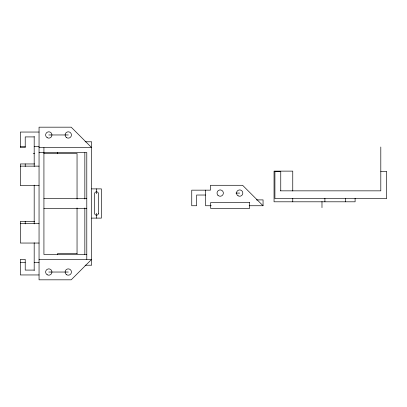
<?xml version="1.0" encoding="UTF-8"?>
<svg xmlns="http://www.w3.org/2000/svg" width="407" height="407" viewBox="0 0 407 407"><rect width="100%" height="100%" fill="white"/><g stroke="black" fill="none" stroke-linecap="round" stroke-linejoin="round"><path stroke-width="0.61" d="M39.052 132.046L20.35 132.046L20.35 147.634L25.219 147.634L25.219 136.915L34.183 136.915M48.794 134.966L68.279 134.966M85.083 141.789L91.656 141.789L91.656 265.211L85.083 265.211M20.35 146.657L25.219 146.657M34.183 146.657L39.052 146.657M39.052 147.634L91.656 147.634L71.2 127.177L39.052 127.177L39.052 279.823L71.2 279.823L91.656 259.366L39.052 259.366M39.052 152.503L86.788 152.503L86.788 259.366M33.211 153.48L34.458 153.48M43.824 153.48L77.045 153.48L77.045 199.069M34.692 163.955L20.35 163.955L20.35 185.623L39.052 185.623M20.35 166.142L39.052 166.142M380.804 171.362L386.65 171.362L386.65 198.641L274.913 198.641L274.913 171.362L280.759 171.362L280.759 190.847M91.656 188.889L101.399 188.889L101.399 218.111L91.656 218.111M280.418 190.847L380.804 190.847L380.804 147.008M235.958 193.081L239.677 193.081M205.581 195.029L196.617 195.029L196.617 205.744L191.748 205.744L191.748 190.155L210.45 190.155L210.45 185.287L242.597 185.287L263.054 205.744L263.054 199.898L256.359 199.898M43.925 198.631L86.788 198.631M211.264 205.744L205.581 205.744L205.581 190.155M249.16 205.744L263.054 205.744M43.925 208.369L86.788 208.369M34.692 221.377L20.35 221.377L20.35 243.045L39.052 243.045M20.35 223.56L39.052 223.56M77.045 253.52L57.56 253.52L57.56 254.69M86.788 254.497L43.925 254.497L43.925 147.634M20.35 262.525L25.219 262.525M34.183 262.525L39.052 262.525M34.183 270.085L25.219 270.085L25.219 259.366L20.35 259.366L20.35 274.954L39.052 274.954M48.794 272.034L68.279 272.034M355.102 198.301L355.102 201.806L274.053 201.806L274.053 171.123L292.76 171.123L292.76 190.995M345.365 198.301L345.365 201.806M324.908 198.301L324.908 201.806M321.983 201.501L321.983 207.651M292.76 198.301L292.76 201.806M96.53 188.889L96.53 193.757M96.53 213.243L96.53 218.111M84.839 152.711L84.839 199.054M84.839 207.946L84.839 254.497M77.045 207.931L77.045 253.866M57.56 152.31L57.56 153.48M34.183 136.411L34.183 166.473M34.183 185.109L34.183 223.891M34.183 242.745L34.183 270.589M25.219 163.955L25.219 166.473M25.219 221.377L25.219 223.891M249.603 202.569L210.638 202.569L210.638 208.415L249.603 208.415L249.603 202.569M98.479 213.243L98.479 193.757A1.949 1.949 0 0 0 96.53 191.809A1.949 1.949 0 0 0 94.582 193.757L94.582 213.243A1.949 1.949 0 0 0 96.53 215.191A1.949 1.949 0 0 0 98.479 213.243M238.095 195.823A3.164 3.164 0 0 0 242.842 193.081A3.164 3.164 0 0 0 238.095 190.339A3.164 3.164 0 0 0 238.095 195.823M217.954 195.319A3.164 3.164 0 0 0 223.25 193.9A3.164 3.164 0 0 0 219.373 190.023A3.164 3.164 0 0 0 217.954 195.319M66.697 274.771A3.164 3.164 0 0 0 71.444 272.034A3.164 3.164 0 0 0 66.697 269.292A3.164 3.164 0 0 0 66.697 274.771M47.212 274.771A3.164 3.164 0 0 0 51.959 272.034A3.164 3.164 0 0 0 47.212 269.292A3.164 3.164 0 0 0 47.212 274.771M66.697 137.708A3.164 3.164 0 0 0 71.444 134.966A3.164 3.164 0 0 0 66.697 132.229A3.164 3.164 0 0 0 66.697 137.708M47.212 137.708A3.164 3.164 0 0 0 51.959 134.966A3.164 3.164 0 0 0 47.212 132.229A3.164 3.164 0 0 0 47.212 137.708"/></g></svg>
